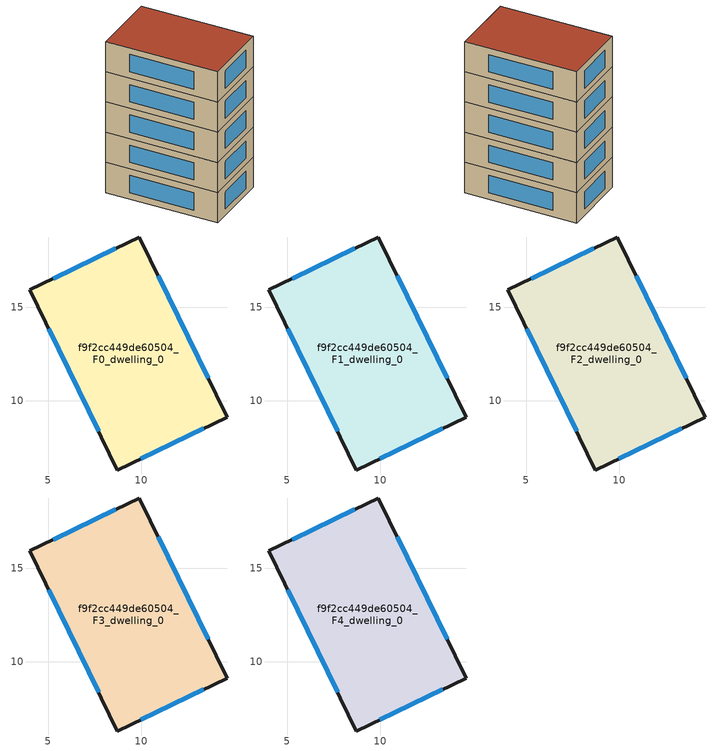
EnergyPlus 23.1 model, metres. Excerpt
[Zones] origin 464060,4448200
f9f2cc449de60504_F0_dwelling_0
 floor ground (EU_floor_Construction): 9.89,18.76 14.59,9.12 8.72,6.29 4.03,15.92 z0
 wall outside (EU_wall_Construction): 9.89,18.76 4.03,15.92 8.72,6.29 14.59,9.12 9.89,18.76 z0:3
 window (EU_Window_Construction): 8.63,18.15 5.28,16.53 / 13.58,11.19 10.9,16.7 / 9.97,6.9 13.33,8.52 / 5.03,13.86 7.71,8.35 z0.64:2.36
f9f2cc449de60504_F1_dwelling_0
 floor to f9f2cc449de60504_F0_dwelling_0 (EU_floor_Construction): 9.89,18.76 14.59,9.12 8.72,6.29 4.03,15.92 z3
 wall outside (EU_wall_Construction): 9.89,18.76 4.03,15.92 8.72,6.29 14.59,9.12 9.89,18.76 z3:6
 window (EU_Window_Construction): 8.63,18.15 5.28,16.53 / 13.58,11.19 10.9,16.7 / 9.97,6.9 13.33,8.52 / 5.03,13.86 7.71,8.35 z3.64:5.36
f9f2cc449de60504_F2_dwelling_0
 floor to f9f2cc449de60504_F1_dwelling_0 (EU_floor_Construction): 9.89,18.76 14.59,9.12 8.72,6.29 4.03,15.92 z6
 wall outside (EU_wall_Construction): 9.89,18.76 4.03,15.92 8.72,6.29 14.59,9.12 9.89,18.76 z6:9
 window (EU_Window_Construction): 8.63,18.15 5.28,16.53 / 13.58,11.19 10.9,16.7 / 9.97,6.9 13.33,8.52 / 5.03,13.86 7.71,8.35 z6.64:8.36
f9f2cc449de60504_F3_dwelling_0
 floor to f9f2cc449de60504_F2_dwelling_0 (EU_floor_Construction): 9.89,18.76 14.59,9.12 8.72,6.29 4.03,15.92 z9
 wall outside (EU_wall_Construction): 9.89,18.76 4.03,15.92 8.72,6.29 14.59,9.12 9.89,18.76 z9:12
 window (EU_Window_Construction): 8.63,18.15 5.28,16.53 / 13.58,11.19 10.9,16.7 / 9.97,6.9 13.33,8.52 / 5.03,13.86 7.71,8.35 z9.64:11.36
f9f2cc449de60504_F4_dwelling_0
 floor to f9f2cc449de60504_F3_dwelling_0 (EU_floor_Construction): 9.89,18.76 14.59,9.12 8.72,6.29 4.03,15.92 z12
 wall outside (EU_wall_Construction): 9.89,18.76 4.03,15.92 8.72,6.29 14.59,9.12 9.89,18.76 z12:15
 window (EU_Window_Construction): 8.63,18.15 5.28,16.53 / 13.58,11.19 10.9,16.7 / 9.97,6.9 13.33,8.52 / 5.03,13.86 7.71,8.35 z12.64:14.36
 roof outside (EU_roof_Construction): 14.59,9.12 9.89,18.76 4.03,15.92 8.72,6.29 z15
[Building]
EU S2 Campaign: North Axis=0; Terrain=City; Solar Distribution=FullExterior
[Site:Location]
Yerevan-Zvartnots.Intl.AP: Latitude=40.15; Longitude=44.383; Time Zone=4; Elevation=854
[SizingPeriod:WeatherFileDays]
AnnualSizingPeriod: Begin Month=1; Begin Day of Month=1; End Month=12; End Day of Month=31; Day of Week for Start Day=Monday; Use Weather File Daylight Saving Period=No; Use Weather File Rain and Snow Indicators=No
[MATERIAL]
EU_InternalMass_Material: Roughness=MediumRough; Thickness=0.1; Conductivity=1; Density=1800; Specific Heat=900; Thermal Absorptance=0.9; Solar Absorptance=0.7; Visible Absorptance=0.7
[MATERIAL:NOMASS] Roughness=MediumRough; Thermal Absorptance=0.9; Solar Absorptance=0.7; Visible Absorptance=0.7
Name | Thermal Resistance
EU_wall_NoMass | 1.05043
EU_roof_NoMass | 1.45357
EU_floor_NoMass | 0.478065
[WINDOWMATERIAL:SIMPLEGLAZINGSYSTEM]
EU_Window_SimpleGlazing: UFactor=2.5566; Solar Heat Gain Coefficient=0.75; Visible Transmittance=0.75
[CONSTRUCTION]
EU_wall_Construction: EU_wall_NoMass
EU_roof_Construction: EU_roof_NoMass
EU_floor_Construction: EU_floor_NoMass
EU_Window_Construction: EU_Window_SimpleGlazing
EU_InternalMass_Construction: EU_InternalMass_Material
[ZONE] Type=1; Multiplier=1; Ceiling Height=autocalculate; Volume=209.479; Floor Area=autocalculate; Part of Total Floor Area=Yes
f9f2cc449de60504_F0_dwelling_0; f9f2cc449de60504_F1_dwelling_0; f9f2cc449de60504_F2_dwelling_0; f9f2cc449de60504_F3_dwelling_0; f9f2cc449de60504_F4_dwelling_0
[INTERNALMASS] Construction=EU_InternalMass_Construction; Surface Area=69.8264
Name | Zone or ZoneList
f9f2cc449de60504_F0_dwelling_0_EU_InternalMass | f9f2cc449de60504_F0_dwelling_0
f9f2cc449de60504_F1_dwelling_0_EU_InternalMass | f9f2cc449de60504_F1_dwelling_0
f9f2cc449de60504_F2_dwelling_0_EU_InternalMass | f9f2cc449de60504_F2_dwelling_0
f9f2cc449de60504_F3_dwelling_0_EU_InternalMass | f9f2cc449de60504_F3_dwelling_0
f9f2cc449de60504_F4_dwelling_0_EU_InternalMass | f9f2cc449de60504_F4_dwelling_0
[OTHEREQUIPMENT] Fuel Type=Electricity; Design Level Calculation Method=Watts/Area; Power per Zone Floor Area=1; Fraction Latent=0; Fraction Radiant=0; Fraction Lost=0; Carbon Dioxide Generation Rate=0; EndUse Subcategory=EU_Step8_InternalGains
Name | Zone or ZoneList or Space or SpaceList | Schedule
EU_Step8_InternalGain_f9f2cc449de60504_F0_dwelling_0_f000 | f9f2cc449de60504_F0_dwelling_0 | EU_Step8_GainSchedule_f9f2cc449de60504_F0_dwelling_0_f000
EU_Step8_InternalGain_f9f2cc449de60504_F1_dwelling_0_f000 | f9f2cc449de60504_F1_dwelling_0 | EU_Step8_GainSchedule_f9f2cc449de60504_F1_dwelling_0_f000
EU_Step8_InternalGain_f9f2cc449de60504_F2_dwelling_0_f000 | f9f2cc449de60504_F2_dwelling_0 | EU_Step8_GainSchedule_f9f2cc449de60504_F2_dwelling_0_f000
EU_Step8_InternalGain_f9f2cc449de60504_F3_dwelling_0_f000 | f9f2cc449de60504_F3_dwelling_0 | EU_Step8_GainSchedule_f9f2cc449de60504_F3_dwelling_0_f000
EU_Step8_InternalGain_f9f2cc449de60504_F4_dwelling_0_f000 | f9f2cc449de60504_F4_dwelling_0 | EU_Step8_GainSchedule_f9f2cc449de60504_F4_dwelling_0_f000
[ZONEVENTILATION:DESIGNFLOWRATE] Schedule=EU_AlwaysOn; Design Flow Rate Calculation Method=AirChanges/Hour; Air Changes per Hour=0.557805; Ventilation Type=Natural; Fan Pressure Rise=0; Fan Total Efficiency=1; Constant Term Coefficient=1; Temperature Term Coefficient=0; Velocity Term Coefficient=0; Velocity Squared Term Coefficient=0; Minimum Indoor Temperature=-100; Maximum Indoor Temperature=100; Delta Temperature=-100; Minimum Outdoor Temperature=-100; Maximum Outdoor Temperature=100; Maximum Wind Speed=40
Name | Zone or ZoneList or Space or SpaceList
EU_ConstantAir_f9f2cc449de60504_F0_dwelling_0 | f9f2cc449de60504_F0_dwelling_0
EU_ConstantAir_f9f2cc449de60504_F1_dwelling_0 | f9f2cc449de60504_F1_dwelling_0
EU_ConstantAir_f9f2cc449de60504_F2_dwelling_0 | f9f2cc449de60504_F2_dwelling_0
EU_ConstantAir_f9f2cc449de60504_F3_dwelling_0 | f9f2cc449de60504_F3_dwelling_0
EU_ConstantAir_f9f2cc449de60504_F4_dwelling_0 | f9f2cc449de60504_F4_dwelling_0
[HVACTEMPLATE:THERMOSTAT] Constant Heating Setpoint=20; Constant Cooling Setpoint=50
EU_HeatOnly_f9f2cc449de60504_F0_dwelling_0; EU_HeatOnly_f9f2cc449de60504_F1_dwelling_0; EU_HeatOnly_f9f2cc449de60504_F2_dwelling_0; EU_HeatOnly_f9f2cc449de60504_F3_dwelling_0; EU_HeatOnly_f9f2cc449de60504_F4_dwelling_0
[HVACTEMPLATE:ZONE:IDEALLOADSAIRSYSTEM] System Availability Schedule=EU_AlwaysOn; Maximum Heating Supply Air Temperature=50; Minimum Cooling Supply Air Temperature=13; Maximum Heating Supply Air Humidity Ratio=0.0156; Minimum Cooling Supply Air Humidity Ratio=0.0077; Heating Limit=NoLimit; Cooling Limit=NoLimit; Heating Availability Schedule=EU_AlwaysOn; Cooling Availability Schedule=EU_CoolingOff; Dehumidification Control Type=ConstantSensibleHeatRatio; Cooling Sensible Heat Ratio=0.7; Dehumidification Setpoint=60; Humidification Control Type=None; Humidification Setpoint=30; Outdoor Air Method=None; Outdoor Air Flow Rate per Person=0.00944; Outdoor Air Flow Rate per Zone Floor Area=0; Outdoor Air Flow Rate per Zone=0; Demand Controlled Ventilation Type=None; Outdoor Air Economizer Type=NoEconomizer; Heat Recovery Type=None; Sensible Heat Recovery Effectiveness=0.7; Latent Heat Recovery Effectiveness=0.65
Name | Template Thermostat
f9f2cc449de60504_F0_dwelling_0 | EU_HeatOnly_f9f2cc449de60504_F0_dwelling_0
f9f2cc449de60504_F1_dwelling_0 | EU_HeatOnly_f9f2cc449de60504_F1_dwelling_0
f9f2cc449de60504_F2_dwelling_0 | EU_HeatOnly_f9f2cc449de60504_F2_dwelling_0
f9f2cc449de60504_F3_dwelling_0 | EU_HeatOnly_f9f2cc449de60504_F3_dwelling_0
f9f2cc449de60504_F4_dwelling_0 | EU_HeatOnly_f9f2cc449de60504_F4_dwelling_0
[SIZING:ZONE] Zone Cooling Design Supply Air Temperature Input Method=SupplyAirTemperature; Zone Cooling Design Supply Air Temperature=13; Zone Heating Design Supply Air Temperature Input Method=SupplyAirTemperature; Zone Heating Design Supply Air Temperature=50; Zone Cooling Design Supply Air Humidity Ratio=0.008; Zone Heating Design Supply Air Humidity Ratio=0.008; Cooling Design Air Flow Method=DesignDay; Cooling Design Air Flow Rate=0; Cooling Minimum Air Flow per Zone Floor Area=0.000762; Cooling Minimum Air Flow=0; Cooling Minimum Air Flow Fraction=0.2; Heating Design Air Flow Method=DesignDay; Heating Design Air Flow Rate=0; Heating Maximum Air Flow per Zone Floor Area=0.002032; Heating Maximum Air Flow=0.141576; Heating Maximum Air Flow Fraction=0.3; Account for Dedicated Outdoor Air System=No; Dedicated Outdoor Air System Control Strategy=NeutralSupplyAir; Dedicated Outdoor Air Low Setpoint Temperature for Design=autosize; Dedicated Outdoor Air High Setpoint Temperature for Design=autosize; Zone Load Sizing Method=Sensible Load Only No Latent Load; Zone Latent Cooling Design Supply Air Humidity Ratio Input Method=HumidityRatioDifference; Zone Cooling Design Supply Air Humidity Ratio Difference=0.005; Zone Latent Heating Design Supply Air Humidity Ratio Input Method=HumidityRatioDifference; Zone Humidification Design Supply Air Humidity Ratio Difference=0.005
f9f2cc449de60504_F0_dwelling_0; f9f2cc449de60504_F1_dwelling_0; f9f2cc449de60504_F2_dwelling_0; f9f2cc449de60504_F3_dwelling_0; f9f2cc449de60504_F4_dwelling_0
[SCHEDULE:CONSTANT]
Name | Hourly Value
EU_AlwaysOn | 1
EU_CoolingOff | 0
[SCHEDULE:FILE] Column Number=1; Rows to Skip at Top=0; Number of Hours of Data=8760; Column Separator=Comma; Interpolate to Timestep=No; Minutes per Item=60; Adjust Schedule for Daylight Savings=Yes
Name | File
EU_Step8_GainSchedule_f9f2cc449de60504_F0_dwelling_0_f000 | ../../schedules/f9f2cc449de60504/f9f2cc449de60504_F0_dwelling_0_f000_gain.csv
EU_Step8_GainSchedule_f9f2cc449de60504_F1_dwelling_0_f000 | ../../schedules/f9f2cc449de60504/f9f2cc449de60504_F1_dwelling_0_f000_gain.csv
EU_Step8_GainSchedule_f9f2cc449de60504_F2_dwelling_0_f000 | ../../schedules/f9f2cc449de60504/f9f2cc449de60504_F2_dwelling_0_f000_gain.csv
EU_Step8_GainSchedule_f9f2cc449de60504_F3_dwelling_0_f000 | ../../schedules/f9f2cc449de60504/f9f2cc449de60504_F3_dwelling_0_f000_gain.csv
EU_Step8_GainSchedule_f9f2cc449de60504_F4_dwelling_0_f000 | ../../schedules/f9f2cc449de60504/f9f2cc449de60504_F4_dwelling_0_f000_gain.csv
